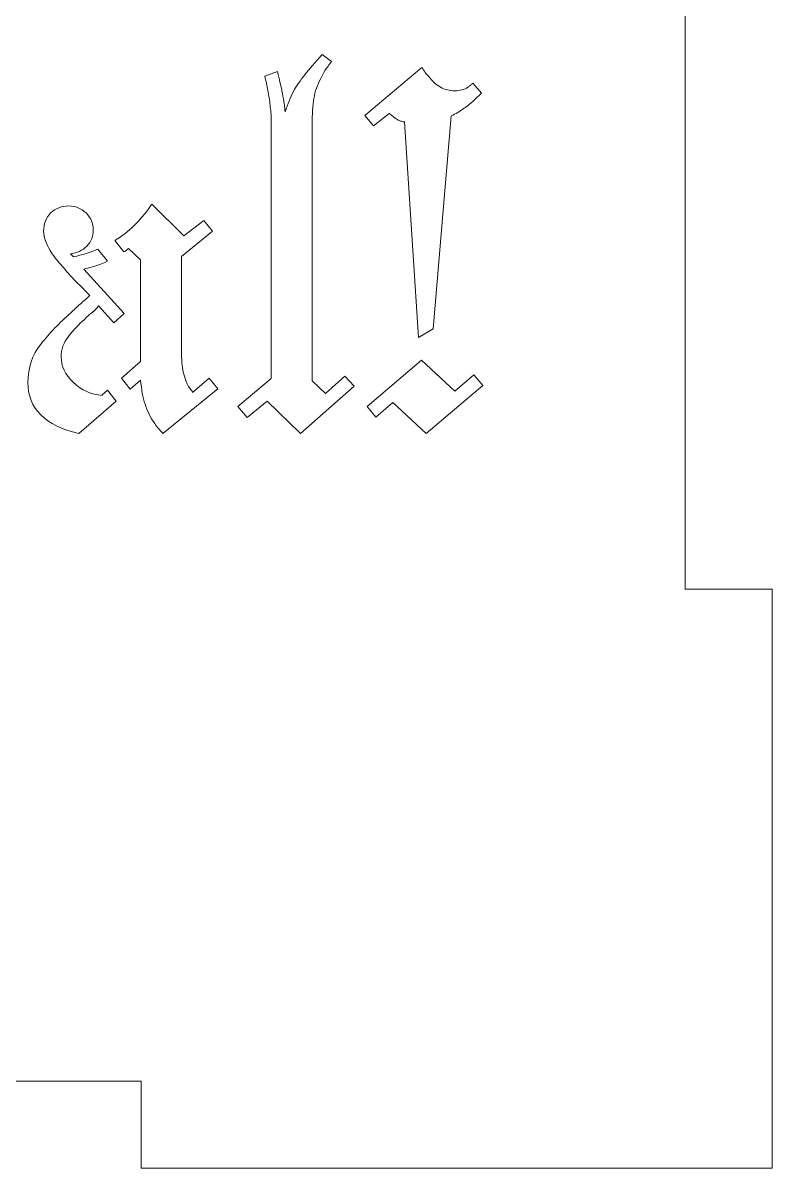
# Model space of a CAD drawing. Header units: centimetres. Extents: x -198 to 198, y -41 to 41.
# Drawn here: x -179.865 to -177.275, y -25.368 to -21.413 of the extents above; entities that cross this region are included whole.
import ezdxf

# ---------------------------------------------------------------- set-up
doc = ezdxf.new("R2010")
doc.units = ezdxf.units.CM
doc.header["$MEASUREMENT"] = 0
doc.layers.add('Camada 1', color=7, linetype='Continuous')

msp = doc.modelspace()

# ---------------------------------------------------------------- linework, layer by layer
at = {"layer": 'Camada 1', "color": 250, "lineweight": 9}
for points, knots in [([(-177.27542, -25.36808), (-177.27542, -25.36808), (-177.27542, -23.36808), (-177.27542, -23.36808), (-177.27542, -23.36808), (-177.27542, -23.36808), (-177.57542, -23.36808), (-177.57542, -23.36808), (-177.57542, -23.36808), (-177.57542, -23.36808), (-177.57542, -21.36808), (-177.57542, -21.36808), (-177.57542, -21.36808), (-177.57542, -21.36808), (-177.27542, -21.36808), (-177.27542, -21.36808), (-177.27542, -21.36808), (-177.27542, -21.36808), (-177.27542, -19.36808), (-177.27542, -19.36808), (-177.27542, -19.36808), (-177.27542, -19.36808), (-186.97542, -19.36808), (-186.97542, -19.36808), (-186.97542, -19.36808), (-186.97542, -19.36808), (-186.97542, -21.36808), (-186.97542, -21.36808), (-186.97542, -21.36808), (-186.97542, -21.36808), (-187.27542, -21.36808), (-187.27542, -21.36808), (-187.27542, -21.36808), (-187.27542, -21.36808), (-187.27542, -23.36808), (-187.27542, -23.36808), (-187.27542, -23.36808), (-187.27542, -23.36808), (-186.97542, -23.36808), (-186.97542, -23.36808), (-186.97542, -23.36808), (-186.97542, -23.36808), (-186.97542, -25.36808), (-186.97542, -25.36808), (-186.97542, -25.36808), (-186.97542, -25.36808), (-185.09542, -25.36808), (-185.09542, -25.36808), (-185.09542, -25.36808), (-185.09542, -25.36808), (-185.09542, -25.06808), (-185.09542, -25.06808), (-185.09542, -25.06808), (-185.09542, -25.06808), (-183.21542, -25.06808), (-183.21542, -25.06808), (-183.21542, -25.06808), (-183.21542, -25.06808), (-183.21542, -25.36808), (-183.21542, -25.36808), (-183.21542, -25.36808), (-183.21542, -25.36808), (-181.33542, -25.36808), (-181.33542, -25.36808), (-181.33542, -25.36808), (-181.33542, -25.36808), (-181.33542, -25.06808), (-181.33542, -25.06808), (-181.33542, -25.06808), (-181.33542, -25.06808), (-179.45542, -25.06808), (-179.45542, -25.06808), (-179.45542, -25.06808), (-179.45542, -25.06808), (-179.45542, -25.36808), (-179.45542, -25.36808), (-179.45542, -25.36808), (-179.45542, -25.36808), (-177.27542, -25.36808), (-177.27542, -25.36808)], [0, 0, 0, 0, 0.047619, 0.047619, 0.047619, 0.047619, 0.0952381, 0.0952381, 0.0952381, 0.0952381, 0.1428571, 0.1428571, 0.1428571, 0.1428571, 0.1904762, 0.1904762, 0.1904762, 0.1904762, 0.2380952, 0.2380952, 0.2380952, 0.2380952, 0.2857143, 0.2857143, 0.2857143, 0.2857143, 0.3333333, 0.3333333, 0.3333333, 0.3333333, 0.3809524, 0.3809524, 0.3809524, 0.3809524, 0.4285714, 0.4285714, 0.4285714, 0.4285714, 0.4761905, 0.4761905, 0.4761905, 0.4761905, 0.5238095, 0.5238095, 0.5238095, 0.5238095, 0.5714286, 0.5714286, 0.5714286, 0.5714286, 0.6190476, 0.6190476, 0.6190476, 0.6190476, 0.6666667, 0.6666667, 0.6666667, 0.6666667, 0.7142857, 0.7142857, 0.7142857, 0.7142857, 0.7619048, 0.7619048, 0.7619048, 0.7619048, 0.8095238, 0.8095238, 0.8095238, 0.8095238, 0.8571429, 0.8571429, 0.8571429, 0.8571429, 0.9047619, 0.9047619, 0.9047619, 0.9047619, 1, 1, 1, 1]), ([(-179.08926, -22.77602), (-179.08926, -22.77602), (-179.12159, -22.73765), (-179.12159, -22.73765), (-179.12159, -22.73765), (-179.12159, -22.73765), (-179.00647, -22.64071), (-179.00647, -22.64071), (-179.00647, -22.64071), (-179.00647, -22.64071), (-179.00647, -21.74607), (-179.00647, -21.74607), (-179.00647, -21.74607), (-179.00647, -21.73935), (-179.00681, -21.73161), (-179.00747, -21.72285), (-179.00747, -21.72285), (-179.00815, -21.71411), (-179.00917, -21.70569), (-179.01051, -21.69761), (-179.01051, -21.69761), (-179.01185, -21.68011), (-179.01421, -21.66295), (-179.01757, -21.64611), (-179.01757, -21.64611), (-179.02094, -21.62928), (-179.02465, -21.61279), (-179.02868, -21.59664), (-179.02868, -21.59664), (-179.02868, -21.59664), (-178.98426, -21.58048), (-178.98426, -21.58048), (-178.98426, -21.58048), (-178.98156, -21.59529), (-178.97886, -21.60741), (-178.97618, -21.61683), (-178.97618, -21.61683), (-178.97348, -21.62626), (-178.97147, -21.63567), (-178.97012, -21.64509), (-178.97012, -21.64509), (-178.96877, -21.64914), (-178.96777, -21.65385), (-178.96709, -21.65923), (-178.96709, -21.65923), (-178.96643, -21.66463), (-178.96542, -21.67001), (-178.96406, -21.6754), (-178.96406, -21.6754), (-178.96271, -21.68212), (-178.96171, -21.68886), (-178.96103, -21.69559), (-178.96103, -21.69559), (-178.96035, -21.70231), (-178.95935, -21.71039), (-178.95801, -21.71983), (-178.95801, -21.71983), (-178.95397, -21.70635), (-178.94959, -21.6939), (-178.94488, -21.68246), (-178.94488, -21.68246), (-178.94016, -21.67102), (-178.93512, -21.65991), (-178.92972, -21.64914), (-178.92972, -21.64914), (-178.91896, -21.6303), (-178.90583, -21.6111), (-178.89035, -21.59159), (-178.89035, -21.59159), (-178.87486, -21.57207), (-178.85501, -21.54883), (-178.83077, -21.52192), (-178.83077, -21.52192), (-178.83077, -21.52192), (-178.79847, -21.54615), (-178.79847, -21.54615), (-178.79847, -21.54615), (-178.80655, -21.55691), (-178.8136, -21.56702), (-178.81966, -21.57644), (-178.81966, -21.57644), (-178.82572, -21.58586), (-178.83077, -21.59529), (-178.83481, -21.60471), (-178.83481, -21.60471), (-178.84693, -21.62626), (-178.85501, -21.64914), (-178.85905, -21.67338), (-178.85905, -21.67338), (-178.86308, -21.69761), (-178.8651, -21.7279), (-178.8651, -21.76426), (-178.8651, -21.76426), (-178.8651, -21.76426), (-178.8651, -22.64879), (-178.8651, -22.64879), (-178.8651, -22.64879), (-178.8651, -22.64879), (-178.81866, -22.69322), (-178.81866, -22.69322), (-178.81866, -22.69322), (-178.81866, -22.69322), (-178.75201, -22.63263), (-178.75201, -22.63263), (-178.75201, -22.63263), (-178.75201, -22.63263), (-178.7197, -22.66696), (-178.7197, -22.66696), (-178.7197, -22.66696), (-178.7197, -22.66696), (-178.90549, -22.83054), (-178.90549, -22.83054), (-178.90549, -22.83054), (-178.90549, -22.83054), (-179.02061, -22.71947), (-179.02061, -22.71947), (-179.02061, -22.71947), (-179.02061, -22.71947), (-179.08926, -22.77602), (-179.08926, -22.77602)], [0, 0, 0, 0, 0.0322581, 0.0322581, 0.0322581, 0.0322581, 0.0645161, 0.0645161, 0.0645161, 0.0645161, 0.0967742, 0.0967742, 0.0967742, 0.0967742, 0.1290323, 0.1290323, 0.1290323, 0.1290323, 0.1612903, 0.1612903, 0.1612903, 0.1612903, 0.1935484, 0.1935484, 0.1935484, 0.1935484, 0.2258065, 0.2258065, 0.2258065, 0.2258065, 0.2580645, 0.2580645, 0.2580645, 0.2580645, 0.2903226, 0.2903226, 0.2903226, 0.2903226, 0.3225806, 0.3225806, 0.3225806, 0.3225806, 0.3548387, 0.3548387, 0.3548387, 0.3548387, 0.3870968, 0.3870968, 0.3870968, 0.3870968, 0.4193548, 0.4193548, 0.4193548, 0.4193548, 0.4516129, 0.4516129, 0.4516129, 0.4516129, 0.483871, 0.483871, 0.483871, 0.483871, 0.516129, 0.516129, 0.516129, 0.516129, 0.5483871, 0.5483871, 0.5483871, 0.5483871, 0.5806452, 0.5806452, 0.5806452, 0.5806452, 0.6129032, 0.6129032, 0.6129032, 0.6129032, 0.6451613, 0.6451613, 0.6451613, 0.6451613, 0.6774194, 0.6774194, 0.6774194, 0.6774194, 0.7096774, 0.7096774, 0.7096774, 0.7096774, 0.7419355, 0.7419355, 0.7419355, 0.7419355, 0.7741935, 0.7741935, 0.7741935, 0.7741935, 0.8064516, 0.8064516, 0.8064516, 0.8064516, 0.8387097, 0.8387097, 0.8387097, 0.8387097, 0.8709677, 0.8709677, 0.8709677, 0.8709677, 0.9032258, 0.9032258, 0.9032258, 0.9032258, 0.9354839, 0.9354839, 0.9354839, 0.9354839, 1, 1, 1, 1]), ([(-178.49756, -22.49934), (-178.49756, -22.49934), (-178.54602, -21.75416), (-178.54602, -21.75416), (-178.54602, -21.75416), (-178.54872, -21.75416), (-178.55108, -21.75382), (-178.55309, -21.75314), (-178.55309, -21.75314), (-178.55511, -21.75247), (-178.55748, -21.75213), (-178.56016, -21.75213), (-178.56016, -21.75213), (-178.56285, -21.7508), (-178.56521, -21.74944), (-178.56723, -21.74809), (-178.56723, -21.74809), (-178.56925, -21.74676), (-178.57161, -21.7454), (-178.57429, -21.74405), (-178.57429, -21.74405), (-178.57833, -21.74136), (-178.58205, -21.73868), (-178.5854, -21.73598), (-178.5854, -21.73598), (-178.58876, -21.73329), (-178.59314, -21.72993), (-178.59854, -21.72589), (-178.59854, -21.72589), (-178.59854, -21.72589), (-178.65306, -21.76829), (-178.65306, -21.76829), (-178.65306, -21.76829), (-178.65306, -21.76829), (-178.68336, -21.73195), (-178.68336, -21.73195), (-178.68336, -21.73195), (-178.68336, -21.73195), (-178.48544, -21.56634), (-178.48544, -21.56634), (-178.48544, -21.56634), (-178.4814, -21.57308), (-178.4777, -21.57879), (-178.47433, -21.5835), (-178.47433, -21.5835), (-178.47096, -21.58822), (-178.46727, -21.59259), (-178.46323, -21.59664), (-178.46323, -21.59664), (-178.44976, -21.61414), (-178.43563, -21.62692), (-178.42081, -21.635), (-178.42081, -21.635), (-178.40601, -21.64308), (-178.38986, -21.64712), (-178.37235, -21.64712), (-178.37235, -21.64712), (-178.36292, -21.64712), (-178.35451, -21.64611), (-178.34711, -21.64409), (-178.34711, -21.64409), (-178.3397, -21.64207), (-178.33264, -21.63904), (-178.3259, -21.635), (-178.3259, -21.635), (-178.3232, -21.63232), (-178.32052, -21.62996), (-178.31782, -21.62794), (-178.31782, -21.62794), (-178.31513, -21.62592), (-178.31242, -21.62356), (-178.30974, -21.62086), (-178.30974, -21.62086), (-178.30974, -21.62086), (-178.27945, -21.65519), (-178.27945, -21.65519), (-178.27945, -21.65519), (-178.29965, -21.6754), (-178.3185, -21.69188), (-178.33599, -21.70467), (-178.33599, -21.70467), (-178.35349, -21.71747), (-178.36966, -21.72723), (-178.38446, -21.73396), (-178.38446, -21.73396), (-178.38446, -21.73396), (-178.44708, -22.46906), (-178.44708, -22.46906), (-178.44708, -22.46906), (-178.44708, -22.46906), (-178.49756, -22.49934), (-178.49756, -22.49934)], [0, 0, 0, 0, 0.0416667, 0.0416667, 0.0416667, 0.0416667, 0.0833333, 0.0833333, 0.0833333, 0.0833333, 0.125, 0.125, 0.125, 0.125, 0.1666667, 0.1666667, 0.1666667, 0.1666667, 0.2083333, 0.2083333, 0.2083333, 0.2083333, 0.25, 0.25, 0.25, 0.25, 0.2916667, 0.2916667, 0.2916667, 0.2916667, 0.3333333, 0.3333333, 0.3333333, 0.3333333, 0.375, 0.375, 0.375, 0.375, 0.4166667, 0.4166667, 0.4166667, 0.4166667, 0.4583333, 0.4583333, 0.4583333, 0.4583333, 0.5, 0.5, 0.5, 0.5, 0.5416667, 0.5416667, 0.5416667, 0.5416667, 0.5833333, 0.5833333, 0.5833333, 0.5833333, 0.625, 0.625, 0.625, 0.625, 0.6666667, 0.6666667, 0.6666667, 0.6666667, 0.7083333, 0.7083333, 0.7083333, 0.7083333, 0.75, 0.75, 0.75, 0.75, 0.7916667, 0.7916667, 0.7916667, 0.7916667, 0.8333333, 0.8333333, 0.8333333, 0.8333333, 0.875, 0.875, 0.875, 0.875, 0.9166667, 0.9166667, 0.9166667, 0.9166667, 1, 1, 1, 1]), ([(-179.54253, -22.71971), (-179.54253, -22.71971), (-179.67163, -22.83054), (-179.67163, -22.83054), (-179.67163, -22.83054), (-179.72953, -22.81708), (-179.7733, -22.79587), (-179.80291, -22.7666), (-179.80291, -22.7666), (-179.83253, -22.73765), (-179.84733, -22.70029), (-179.84733, -22.65418), (-179.84733, -22.65418), (-179.84733, -22.60436), (-179.83219, -22.56027), (-179.8019, -22.52157), (-179.8019, -22.52157), (-179.77161, -22.48319), (-179.73761, -22.44786), (-179.69992, -22.41521), (-179.69992, -22.41521), (-179.68914, -22.40443), (-179.67803, -22.394), (-179.66659, -22.3839), (-179.66659, -22.3839), (-179.65514, -22.3738), (-179.64404, -22.36405), (-179.63327, -22.35462), (-179.63327, -22.35462), (-179.64135, -22.34519), (-179.65178, -22.33442), (-179.66458, -22.32231), (-179.66458, -22.32231), (-179.67737, -22.31019), (-179.68983, -22.29706), (-179.70194, -22.28359), (-179.70194, -22.28359), (-179.71405, -22.27014), (-179.72617, -22.25633), (-179.73829, -22.2422), (-179.73829, -22.2422), (-179.7504, -22.22806), (-179.76118, -22.21359), (-179.7706, -22.19877), (-179.7706, -22.19877), (-179.77733, -22.18767), (-179.78272, -22.17656), (-179.78676, -22.16512), (-179.78676, -22.16512), (-179.7908, -22.15368), (-179.79282, -22.14257), (-179.79282, -22.1318), (-179.79282, -22.1318), (-179.79282, -22.10622), (-179.78474, -22.08535), (-179.76858, -22.0692), (-179.76858, -22.0692), (-179.75242, -22.05304), (-179.73155, -22.04496), (-179.70598, -22.04496), (-179.70598, -22.04496), (-179.68309, -22.04496), (-179.66323, -22.05304), (-179.6464, -22.0692), (-179.6464, -22.0692), (-179.62957, -22.08535), (-179.62115, -22.10487), (-179.62115, -22.12776), (-179.62115, -22.12776), (-179.62115, -22.1493), (-179.62857, -22.16782), (-179.64336, -22.1833), (-179.64336, -22.1833), (-179.65818, -22.19877), (-179.67703, -22.20787), (-179.69992, -22.21056), (-179.69992, -22.21056), (-179.69992, -22.21056), (-179.68983, -22.22066), (-179.68983, -22.22066), (-179.68983, -22.22066), (-179.65952, -22.21377), (-179.63123, -22.20485), (-179.60497, -22.19391), (-179.60497, -22.19391), (-179.60497, -22.19391), (-179.57165, -22.23537), (-179.57165, -22.23537), (-179.57165, -22.23537), (-179.57496, -22.23679), (-179.57832, -22.23828), (-179.58177, -22.23984), (-179.58177, -22.23984), (-179.58918, -22.24321), (-179.59692, -22.24624), (-179.605, -22.24893), (-179.605, -22.24893), (-179.61173, -22.25163), (-179.61913, -22.25397), (-179.62721, -22.25599), (-179.62721, -22.25599), (-179.63529, -22.25801), (-179.64404, -22.26037), (-179.65346, -22.26307), (-179.65346, -22.26307), (-179.65346, -22.26307), (-179.51412, -22.41655), (-179.51412, -22.41655), (-179.51412, -22.41655), (-179.51412, -22.41655), (-179.55048, -22.44886), (-179.55048, -22.44886), (-179.55048, -22.44886), (-179.55048, -22.44886), (-179.60298, -22.3903), (-179.60298, -22.3903), (-179.60298, -22.3903), (-179.60971, -22.39837), (-179.61745, -22.40612), (-179.62621, -22.41351), (-179.62621, -22.41351), (-179.63495, -22.42093), (-179.64336, -22.42867), (-179.65144, -22.43675), (-179.65144, -22.43675), (-179.67163, -22.45424), (-179.69015, -22.47377), (-179.70698, -22.49531), (-179.70698, -22.49531), (-179.72381, -22.51685), (-179.73223, -22.54041), (-179.73223, -22.56599), (-179.73223, -22.56599), (-179.73223, -22.59831), (-179.71809, -22.62793), (-179.68983, -22.65485), (-179.68983, -22.65485), (-179.66154, -22.68178), (-179.62857, -22.69659), (-179.59086, -22.69928), (-179.59086, -22.69928), (-179.59086, -22.69928), (-179.59086, -22.69727), (-179.59086, -22.69727), (-179.59086, -22.69727), (-179.59086, -22.69727), (-179.57198, -22.68096), (-179.57198, -22.68096), (-179.57198, -22.68096), (-179.57198, -22.68096), (-179.54253, -22.71971), (-179.54253, -22.71971)], [0, 0, 0, 0, 0.025641, 0.025641, 0.025641, 0.025641, 0.0512821, 0.0512821, 0.0512821, 0.0512821, 0.0769231, 0.0769231, 0.0769231, 0.0769231, 0.1025641, 0.1025641, 0.1025641, 0.1025641, 0.1282051, 0.1282051, 0.1282051, 0.1282051, 0.1538462, 0.1538462, 0.1538462, 0.1538462, 0.1794872, 0.1794872, 0.1794872, 0.1794872, 0.2051282, 0.2051282, 0.2051282, 0.2051282, 0.2307692, 0.2307692, 0.2307692, 0.2307692, 0.2564103, 0.2564103, 0.2564103, 0.2564103, 0.2820513, 0.2820513, 0.2820513, 0.2820513, 0.3076923, 0.3076923, 0.3076923, 0.3076923, 0.3333333, 0.3333333, 0.3333333, 0.3333333, 0.3589744, 0.3589744, 0.3589744, 0.3589744, 0.3846154, 0.3846154, 0.3846154, 0.3846154, 0.4102564, 0.4102564, 0.4102564, 0.4102564, 0.4358974, 0.4358974, 0.4358974, 0.4358974, 0.4615385, 0.4615385, 0.4615385, 0.4615385, 0.4871795, 0.4871795, 0.4871795, 0.4871795, 0.5128205, 0.5128205, 0.5128205, 0.5128205, 0.5384615, 0.5384615, 0.5384615, 0.5384615, 0.5641026, 0.5641026, 0.5641026, 0.5641026, 0.5897436, 0.5897436, 0.5897436, 0.5897436, 0.6153846, 0.6153846, 0.6153846, 0.6153846, 0.6410256, 0.6410256, 0.6410256, 0.6410256, 0.6666667, 0.6666667, 0.6666667, 0.6666667, 0.6923077, 0.6923077, 0.6923077, 0.6923077, 0.7179487, 0.7179487, 0.7179487, 0.7179487, 0.7435897, 0.7435897, 0.7435897, 0.7435897, 0.7692308, 0.7692308, 0.7692308, 0.7692308, 0.7948718, 0.7948718, 0.7948718, 0.7948718, 0.8205128, 0.8205128, 0.8205128, 0.8205128, 0.8461538, 0.8461538, 0.8461538, 0.8461538, 0.8717949, 0.8717949, 0.8717949, 0.8717949, 0.8974359, 0.8974359, 0.8974359, 0.8974359, 0.9230769, 0.9230769, 0.9230769, 0.9230769, 0.9487179, 0.9487179, 0.9487179, 0.9487179, 1, 1, 1, 1]), ([(-179.38084, -22.83054), (-179.38622, -22.82382), (-179.39127, -22.81808), (-179.39597, -22.81338), (-179.39597, -22.81338), (-179.40069, -22.80867), (-179.40507, -22.80294), (-179.40911, -22.79622), (-179.40911, -22.79622), (-179.42392, -22.77468), (-179.43502, -22.75246), (-179.44244, -22.72957), (-179.44244, -22.72957), (-179.44983, -22.70668), (-179.45487, -22.67907), (-179.45757, -22.64677), (-179.45757, -22.64677), (-179.45757, -22.64677), (-179.49406, -22.6781), (-179.49406, -22.6781), (-179.49406, -22.6781), (-179.49406, -22.6781), (-179.52363, -22.6392), (-179.52363, -22.6392), (-179.52363, -22.6392), (-179.52363, -22.6392), (-179.45757, -22.58215), (-179.45757, -22.58215), (-179.45757, -22.58215), (-179.45757, -22.58215), (-179.45757, -22.23075), (-179.45757, -22.23075), (-179.45757, -22.23075), (-179.45757, -22.23075), (-179.49998, -22.19239), (-179.49998, -22.19239), (-179.49998, -22.19239), (-179.50531, -22.19652), (-179.51038, -22.20034), (-179.51517, -22.20383), (-179.51517, -22.20383), (-179.51517, -22.20383), (-179.54688, -22.1644), (-179.54688, -22.1644), (-179.54688, -22.1644), (-179.54297, -22.162), (-179.53913, -22.15955), (-179.53533, -22.15704), (-179.53533, -22.15704), (-179.49158, -22.1281), (-179.45285, -22.08871), (-179.4192, -22.0389), (-179.4192, -22.0389), (-179.4192, -22.0389), (-179.30813, -22.14795), (-179.30813, -22.14795), (-179.30813, -22.14795), (-179.30813, -22.14795), (-179.23947, -22.09545), (-179.23947, -22.09545), (-179.23947, -22.09545), (-179.23947, -22.09545), (-179.20918, -22.1318), (-179.20918, -22.1318), (-179.20918, -22.1318), (-179.20918, -22.1318), (-179.31621, -22.21898), (-179.31621, -22.21898), (-179.31621, -22.21898), (-179.31621, -22.21898), (-179.31621, -22.54513), (-179.31621, -22.54513), (-179.31621, -22.54513), (-179.31621, -22.57475), (-179.31419, -22.59932), (-179.31015, -22.61883), (-179.31015, -22.61883), (-179.30611, -22.63835), (-179.29871, -22.65686), (-179.28794, -22.67471), (-179.28794, -22.67471), (-179.28659, -22.67605), (-179.28491, -22.67807), (-179.28289, -22.68077), (-179.28289, -22.68077), (-179.28088, -22.68345), (-179.27918, -22.68615), (-179.27784, -22.68885), (-179.27784, -22.68885), (-179.27784, -22.68885), (-179.2213, -22.64005), (-179.2213, -22.64005), (-179.2213, -22.64005), (-179.2213, -22.64005), (-179.19101, -22.67673), (-179.19101, -22.67673), (-179.19101, -22.67673), (-179.19101, -22.67673), (-179.38084, -22.83054), (-179.38084, -22.83054)], [0, 0, 0, 0, 0.0384615, 0.0384615, 0.0384615, 0.0384615, 0.0769231, 0.0769231, 0.0769231, 0.0769231, 0.1153846, 0.1153846, 0.1153846, 0.1153846, 0.1538462, 0.1538462, 0.1538462, 0.1538462, 0.1923077, 0.1923077, 0.1923077, 0.1923077, 0.2307692, 0.2307692, 0.2307692, 0.2307692, 0.2692308, 0.2692308, 0.2692308, 0.2692308, 0.3076923, 0.3076923, 0.3076923, 0.3076923, 0.3461538, 0.3461538, 0.3461538, 0.3461538, 0.3846154, 0.3846154, 0.3846154, 0.3846154, 0.4230769, 0.4230769, 0.4230769, 0.4230769, 0.4615385, 0.4615385, 0.4615385, 0.4615385, 0.5, 0.5, 0.5, 0.5, 0.5384615, 0.5384615, 0.5384615, 0.5384615, 0.5769231, 0.5769231, 0.5769231, 0.5769231, 0.6153846, 0.6153846, 0.6153846, 0.6153846, 0.6538462, 0.6538462, 0.6538462, 0.6538462, 0.6923077, 0.6923077, 0.6923077, 0.6923077, 0.7307692, 0.7307692, 0.7307692, 0.7307692, 0.7692308, 0.7692308, 0.7692308, 0.7692308, 0.8076923, 0.8076923, 0.8076923, 0.8076923, 0.8461538, 0.8461538, 0.8461538, 0.8461538, 0.8846154, 0.8846154, 0.8846154, 0.8846154, 0.9230769, 0.9230769, 0.9230769, 0.9230769, 1, 1, 1, 1]), ([(-178.67527, -22.73765), (-178.67527, -22.73765), (-178.48746, -22.57811), (-178.48746, -22.57811), (-178.48746, -22.57811), (-178.48746, -22.57811), (-178.37235, -22.68515), (-178.37235, -22.68515), (-178.37235, -22.68515), (-178.37235, -22.68515), (-178.30571, -22.6286), (-178.30571, -22.6286), (-178.30571, -22.6286), (-178.30571, -22.6286), (-178.27542, -22.66494), (-178.27542, -22.66494), (-178.27542, -22.66494), (-178.27542, -22.66494), (-178.4713, -22.83054), (-178.4713, -22.83054), (-178.4713, -22.83054), (-178.4713, -22.83054), (-178.5864, -22.72352), (-178.5864, -22.72352), (-178.5864, -22.72352), (-178.5864, -22.72352), (-178.64498, -22.774), (-178.64498, -22.774), (-178.64498, -22.774), (-178.64498, -22.774), (-178.67527, -22.73765), (-178.67527, -22.73765)], [0, 0, 0, 0, 0.1111111, 0.1111111, 0.1111111, 0.1111111, 0.2222222, 0.2222222, 0.2222222, 0.2222222, 0.3333333, 0.3333333, 0.3333333, 0.3333333, 0.4444444, 0.4444444, 0.4444444, 0.4444444, 0.5555556, 0.5555556, 0.5555556, 0.5555556, 0.6666667, 0.6666667, 0.6666667, 0.6666667, 0.7777778, 0.7777778, 0.7777778, 0.7777778, 1, 1, 1, 1])]:
    msp.add_open_spline(points, degree=3, knots=knots, dxfattribs=at)

doc.saveas('drawing.dxf')
